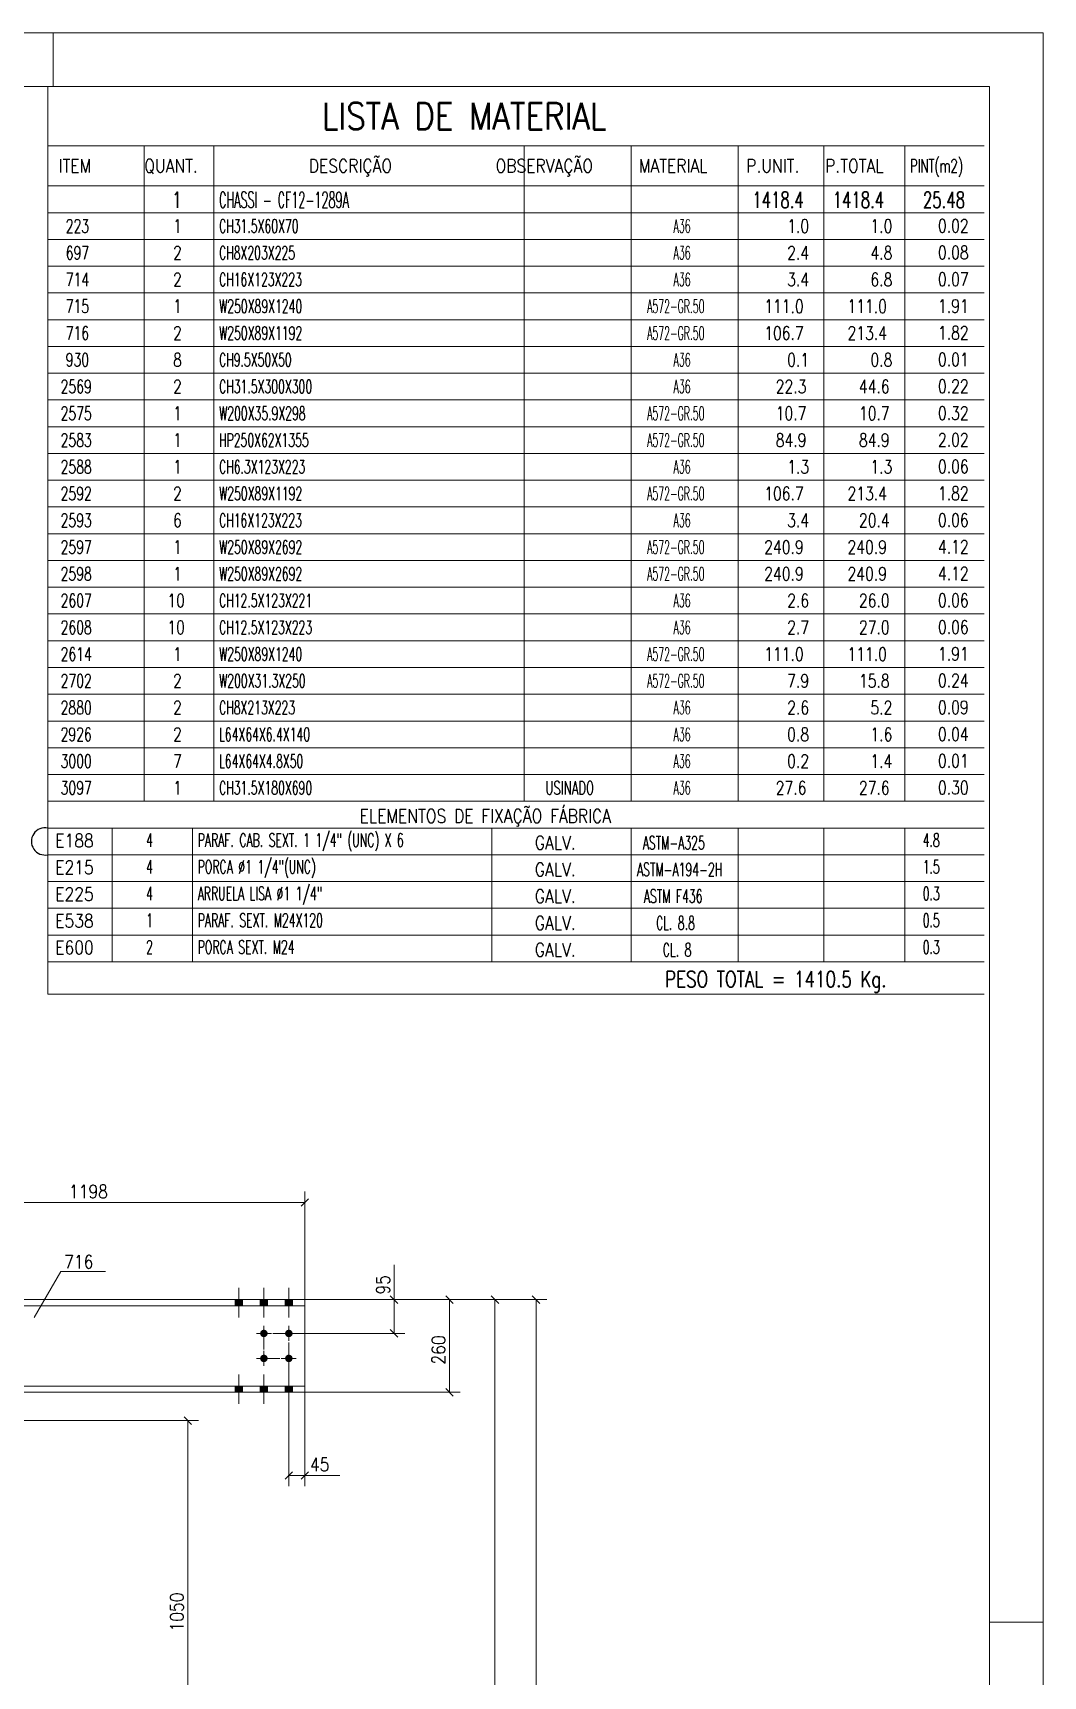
# Model space of a CAD drawing. Header units: millimetres. Extents: x 5 to 846, y 5 to 599.
# Drawn here: x 657.2 to 846, y 291.9 to 599 of the extents above; entities that cross this region are included whole.
import ezdxf

# ---------------------------------------------------------------- set-up
doc = ezdxf.new("R2010")
doc.units = ezdxf.units.MM
for name, pattern in [('XKITLINE00', [0]), ('XKITLINE03', [6, 3, -1, 1, -1]), ('XKITLINE06', [7, 3, -1, 2, -1])]:
    doc.linetypes.add(name, pattern=pattern)
for name, color, linetype, lineweight in [('Cota', 4, 'Continuous', 0), ('Marca da peça', 2, 'Continuous', 0), ('Objeto gráfico', 3, 'Continuous', 0), ('Outro tipo de objeto', 7, 'Continuous', 0), ('Parafuso', 3, 'Continuous', 0), ('Peça', 2, 'Continuous', 0)]:
    doc.layers.add(name, color=color, linetype=linetype, lineweight=lineweight)
doc.styles.add('ROMANS', font='ROMANS__.TTF')
doc.styles.add('SIMPLEX', font='SIMPLEX_.TTF')

msp = doc.modelspace()

# ---------------------------------------------------------------- hatches: boundary and pattern name
at = {"layer": 'Parafuso'}
for points in [[(696.4, 362.27), (696.4, 361.12), (695, 361.12), (695, 362.27)], [(696.4, 362.27), (696.4, 361.12), (695, 361.12), (695, 362.27)], [(701.07, 362.27), (701.07, 361.12), (699.67, 361.12), (699.67, 362.27)], [(701.07, 362.27), (701.07, 361.12), (699.67, 361.12), (699.67, 362.27)], [(705.73, 362.27), (705.73, 361.12), (704.33, 361.12), (704.33, 362.27)], [(705.73, 362.27), (705.73, 361.12), (704.33, 361.12), (704.33, 362.27)], [(700.33, 355.24), (700.3, 355.24), (700.26, 355.25), (700.23, 355.25), (700.2, 355.26), (700.16, 355.27), (700.13, 355.28), (700.1, 355.29), (700.07, 355.31), (700.04, 355.32), (700.01, 355.34), (699.98, 355.36), (699.95, 355.38), (699.92, 355.4), (699.9, 355.42), (699.87, 355.45), (699.85, 355.47), (699.83, 355.5), (699.81, 355.52), (699.79, 355.55), (699.77, 355.58), (699.75, 355.61), (699.73, 355.64), (699.72, 355.67), (699.71, 355.7), (699.7, 355.74), (699.69, 355.77), (699.68, 355.8), (699.68, 355.84), (699.67, 355.87), (699.67, 355.91), (699.67, 355.94), (699.67, 355.97), (699.67, 356.01), (699.68, 356.04), (699.68, 356.08), (699.69, 356.11), (699.7, 356.14), (699.71, 356.18), (699.72, 356.21), (699.73, 356.24), (699.75, 356.27), (699.77, 356.3), (699.79, 356.33), (699.81, 356.36), (699.83, 356.38), (699.85, 356.41), (699.87, 356.44), (699.9, 356.46), (699.92, 356.48), (699.95, 356.5), (699.98, 356.52), (700.01, 356.54), (700.04, 356.56), (700.07, 356.57), (700.1, 356.59), (700.13, 356.6), (700.16, 356.61), (700.2, 356.62), (700.23, 356.63), (700.26, 356.63), (700.3, 356.64), (700.33, 356.64), (700.37, 356.64), (700.4, 356.64), (700.44, 356.64), (700.47, 356.63), (700.5, 356.63), (700.54, 356.62), (700.57, 356.61), (700.6, 356.6), (700.64, 356.59), (700.67, 356.57), (700.7, 356.56), (700.73, 356.54), (700.76, 356.52), (700.78, 356.5), (700.81, 356.48), (700.84, 356.46), (700.86, 356.44), (700.89, 356.41), (700.91, 356.38), (700.93, 356.36), (700.95, 356.33), (700.97, 356.3), (700.98, 356.27), (701, 356.24), (701.01, 356.21), (701.03, 356.18), (701.04, 356.14), (701.05, 356.11), (701.05, 356.08), (701.06, 356.04), (701.06, 356.01), (701.07, 355.97), (701.07, 355.94), (701.07, 355.91), (701.06, 355.87), (701.06, 355.84), (701.05, 355.8), (701.05, 355.77), (701.04, 355.74), (701.03, 355.7), (701.01, 355.67), (701, 355.64), (700.98, 355.61), (700.97, 355.58), (700.95, 355.55), (700.93, 355.52), (700.91, 355.5), (700.89, 355.47), (700.86, 355.45), (700.84, 355.42), (700.81, 355.4), (700.78, 355.38), (700.76, 355.36), (700.73, 355.34), (700.7, 355.32), (700.67, 355.31), (700.64, 355.29), (700.6, 355.28), (700.57, 355.27), (700.54, 355.26), (700.5, 355.25), (700.47, 355.25), (700.44, 355.24), (700.4, 355.24), (700.37, 355.24)], [(705, 355.24), (704.97, 355.24), (704.93, 355.25), (704.9, 355.25), (704.86, 355.26), (704.83, 355.27), (704.8, 355.28), (704.77, 355.29), (704.74, 355.31), (704.7, 355.32), (704.67, 355.34), (704.65, 355.36), (704.62, 355.38), (704.59, 355.4), (704.56, 355.42), (704.54, 355.45), (704.52, 355.47), (704.49, 355.5), (704.47, 355.52), (704.45, 355.55), (704.43, 355.58), (704.42, 355.61), (704.4, 355.64), (704.39, 355.67), (704.38, 355.7), (704.36, 355.74), (704.36, 355.77), (704.35, 355.8), (704.34, 355.84), (704.34, 355.87), (704.34, 355.91), (704.33, 355.94), (704.34, 355.97), (704.34, 356.01), (704.34, 356.04), (704.35, 356.08), (704.36, 356.11), (704.36, 356.14), (704.38, 356.18), (704.39, 356.21), (704.4, 356.24), (704.42, 356.27), (704.43, 356.3), (704.45, 356.33), (704.47, 356.36), (704.49, 356.38), (704.52, 356.41), (704.54, 356.44), (704.56, 356.46), (704.59, 356.48), (704.62, 356.5), (704.65, 356.52), (704.67, 356.54), (704.7, 356.56), (704.74, 356.57), (704.77, 356.59), (704.8, 356.6), (704.83, 356.61), (704.86, 356.62), (704.9, 356.63), (704.93, 356.63), (704.97, 356.64), (705, 356.64), (705.03, 356.64), (705.07, 356.64), (705.1, 356.64), (705.14, 356.63), (705.17, 356.63), (705.2, 356.62), (705.24, 356.61), (705.27, 356.6), (705.3, 356.59), (705.33, 356.57), (705.36, 356.56), (705.39, 356.54), (705.42, 356.52), (705.45, 356.5), (705.48, 356.48), (705.5, 356.46), (705.53, 356.44), (705.55, 356.41), (705.58, 356.38), (705.6, 356.36), (705.62, 356.33), (705.63, 356.3), (705.65, 356.27), (705.67, 356.24), (705.68, 356.21), (705.69, 356.18), (705.7, 356.14), (705.71, 356.11), (705.72, 356.08), (705.73, 356.04), (705.73, 356.01), (705.73, 355.97), (705.73, 355.94), (705.73, 355.91), (705.73, 355.87), (705.73, 355.84), (705.72, 355.8), (705.71, 355.77), (705.7, 355.74), (705.69, 355.7), (705.68, 355.67), (705.67, 355.64), (705.65, 355.61), (705.63, 355.58), (705.62, 355.55), (705.6, 355.52), (705.58, 355.5), (705.55, 355.47), (705.53, 355.45), (705.5, 355.42), (705.48, 355.4), (705.45, 355.38), (705.42, 355.36), (705.39, 355.34), (705.36, 355.32), (705.33, 355.31), (705.3, 355.29), (705.27, 355.28), (705.24, 355.27), (705.2, 355.26), (705.17, 355.25), (705.14, 355.25), (705.1, 355.24), (705.07, 355.24), (705.03, 355.24)], [(700.33, 350.57), (700.3, 350.58), (700.26, 350.58), (700.23, 350.59), (700.2, 350.59), (700.16, 350.6), (700.13, 350.61), (700.1, 350.63), (700.07, 350.64), (700.04, 350.66), (700.01, 350.67), (699.98, 350.69), (699.95, 350.71), (699.92, 350.73), (699.9, 350.76), (699.87, 350.78), (699.85, 350.8), (699.83, 350.83), (699.81, 350.86), (699.79, 350.88), (699.77, 350.91), (699.75, 350.94), (699.73, 350.97), (699.72, 351.01), (699.71, 351.04), (699.7, 351.07), (699.69, 351.1), (699.68, 351.14), (699.68, 351.17), (699.67, 351.21), (699.67, 351.24), (699.67, 351.27), (699.67, 351.31), (699.67, 351.34), (699.68, 351.38), (699.68, 351.41), (699.69, 351.44), (699.7, 351.48), (699.71, 351.51), (699.72, 351.54), (699.73, 351.57), (699.75, 351.6), (699.77, 351.63), (699.79, 351.66), (699.81, 351.69), (699.83, 351.72), (699.85, 351.74), (699.87, 351.77), (699.9, 351.79), (699.92, 351.81), (699.95, 351.84), (699.98, 351.86), (700.01, 351.87), (700.04, 351.89), (700.07, 351.91), (700.1, 351.92), (700.13, 351.93), (700.16, 351.94), (700.2, 351.95), (700.23, 351.96), (700.26, 351.97), (700.3, 351.97), (700.33, 351.97), (700.37, 351.97), (700.4, 351.97), (700.44, 351.97), (700.47, 351.97), (700.5, 351.96), (700.54, 351.95), (700.57, 351.94), (700.6, 351.93), (700.64, 351.92), (700.67, 351.91), (700.7, 351.89), (700.73, 351.87), (700.76, 351.86), (700.78, 351.84), (700.81, 351.81), (700.84, 351.79), (700.86, 351.77), (700.89, 351.74), (700.91, 351.72), (700.93, 351.69), (700.95, 351.66), (700.97, 351.63), (700.98, 351.6), (701, 351.57), (701.01, 351.54), (701.03, 351.51), (701.04, 351.48), (701.05, 351.44), (701.05, 351.41), (701.06, 351.38), (701.06, 351.34), (701.07, 351.31), (701.07, 351.27), (701.07, 351.24), (701.06, 351.21), (701.06, 351.17), (701.05, 351.14), (701.05, 351.1), (701.04, 351.07), (701.03, 351.04), (701.01, 351.01), (701, 350.97), (700.98, 350.94), (700.97, 350.91), (700.95, 350.88), (700.93, 350.86), (700.91, 350.83), (700.89, 350.8), (700.86, 350.78), (700.84, 350.76), (700.81, 350.73), (700.78, 350.71), (700.76, 350.69), (700.73, 350.67), (700.7, 350.66), (700.67, 350.64), (700.64, 350.63), (700.6, 350.61), (700.57, 350.6), (700.54, 350.59), (700.5, 350.59), (700.47, 350.58), (700.44, 350.58), (700.4, 350.57), (700.37, 350.57)], [(705, 350.57), (704.97, 350.58), (704.93, 350.58), (704.9, 350.59), (704.86, 350.59), (704.83, 350.6), (704.8, 350.61), (704.77, 350.63), (704.74, 350.64), (704.7, 350.66), (704.67, 350.67), (704.65, 350.69), (704.62, 350.71), (704.59, 350.73), (704.56, 350.76), (704.54, 350.78), (704.52, 350.8), (704.49, 350.83), (704.47, 350.86), (704.45, 350.88), (704.43, 350.91), (704.42, 350.94), (704.4, 350.97), (704.39, 351.01), (704.38, 351.04), (704.36, 351.07), (704.36, 351.1), (704.35, 351.14), (704.34, 351.17), (704.34, 351.21), (704.34, 351.24), (704.33, 351.27), (704.34, 351.31), (704.34, 351.34), (704.34, 351.38), (704.35, 351.41), (704.36, 351.44), (704.36, 351.48), (704.38, 351.51), (704.39, 351.54), (704.4, 351.57), (704.42, 351.6), (704.43, 351.63), (704.45, 351.66), (704.47, 351.69), (704.49, 351.72), (704.52, 351.74), (704.54, 351.77), (704.56, 351.79), (704.59, 351.81), (704.62, 351.84), (704.65, 351.86), (704.67, 351.87), (704.7, 351.89), (704.74, 351.91), (704.77, 351.92), (704.8, 351.93), (704.83, 351.94), (704.86, 351.95), (704.9, 351.96), (704.93, 351.97), (704.97, 351.97), (705, 351.97), (705.03, 351.97), (705.07, 351.97), (705.1, 351.97), (705.14, 351.97), (705.17, 351.96), (705.2, 351.95), (705.24, 351.94), (705.27, 351.93), (705.3, 351.92), (705.33, 351.91), (705.36, 351.89), (705.39, 351.87), (705.42, 351.86), (705.45, 351.84), (705.48, 351.81), (705.5, 351.79), (705.53, 351.77), (705.55, 351.74), (705.58, 351.72), (705.6, 351.69), (705.62, 351.66), (705.63, 351.63), (705.65, 351.6), (705.67, 351.57), (705.68, 351.54), (705.69, 351.51), (705.7, 351.48), (705.71, 351.44), (705.72, 351.41), (705.73, 351.38), (705.73, 351.34), (705.73, 351.31), (705.73, 351.27), (705.73, 351.24), (705.73, 351.21), (705.73, 351.17), (705.72, 351.14), (705.71, 351.1), (705.7, 351.07), (705.69, 351.04), (705.68, 351.01), (705.67, 350.97), (705.65, 350.94), (705.63, 350.91), (705.62, 350.88), (705.6, 350.86), (705.58, 350.83), (705.55, 350.8), (705.53, 350.78), (705.5, 350.76), (705.48, 350.73), (705.45, 350.71), (705.42, 350.69), (705.39, 350.67), (705.36, 350.66), (705.33, 350.64), (705.3, 350.63), (705.27, 350.61), (705.24, 350.6), (705.2, 350.59), (705.17, 350.59), (705.14, 350.58), (705.1, 350.58), (705.07, 350.57), (705.03, 350.57)], [(696.4, 346.09), (696.4, 344.94), (695, 344.94), (695, 346.09)], [(696.4, 346.09), (696.4, 344.94), (695, 344.94), (695, 346.09)], [(701.07, 346.09), (701.07, 344.94), (699.67, 344.94), (699.67, 346.09)], [(701.07, 346.09), (701.07, 344.94), (699.67, 344.94), (699.67, 346.09)], [(705.73, 346.09), (705.73, 344.94), (704.33, 344.94), (704.33, 346.09)], [(705.73, 346.09), (705.73, 344.94), (704.33, 344.94), (704.33, 346.09)]]:
    msp.add_hatch(color=7, dxfattribs=at).paths.add_polyline_path(points, flags=17)

# ---------------------------------------------------------------- linework, layer by layer
at = {"color": 1}
msp.add_arc((659.47, 447.9), 2.55, 78.1395, 281.8605, dxfattribs=at)
at = {"layer": 'Cota', "color": 7, "linetype": 'XKITLINE00', "lineweight": 0}
for p, q in [((708.74, 381.13), (707.33, 379.71)), ((708.03, 362.27), (708.03, 382.47)), ((628.2, 380.42), (708.03, 380.42)), ((724.69, 362.27), (724.69, 368.79)), ((724.69, 362.27), (724.69, 368.79)), ((723.98, 362.98), (725.39, 361.57)), ((734.35, 362.98), (735.76, 361.57)), ((742.84, 362.98), (744.25, 361.57)), ((750.54, 362.98), (751.95, 361.57)), ((708.03, 362.27), (737.06, 362.27)), ((708.03, 362.27), (726.69, 362.27)), ((708.03, 362.27), (753.24, 362.27)), ((708.03, 362.27), (745.55, 362.27)), ((724.69, 355.94), (724.69, 362.27)), ((735.06, 344.94), (735.06, 362.27)), ((743.55, 210.74), (743.55, 362.27)), ((751.24, 182.84), (751.24, 362.27)), ((723.98, 356.65), (725.39, 355.23)), ((705.03, 355.94), (726.69, 355.94)), ((705.03, 351.27), (705.03, 327.4)), ((708.03, 344.94), (708.03, 327.4)), ((708.03, 344.94), (737.06, 344.94)), ((734.35, 345.65), (735.76, 344.23)), ((637.67, 339.65), (688.16, 339.65)), ((685.46, 340.36), (686.87, 338.94)), ((686.16, 269.65), (686.16, 339.65)), ((705.74, 330.1), (704.33, 328.69)), ((705.03, 329.4), (708.03, 329.4)), ((708.74, 330.1), (707.33, 328.69)), ((708.03, 329.4), (714.55, 329.4)), ((708.03, 329.4), (714.55, 329.4))]:
    msp.add_line(p, q, dxfattribs=at)
at = {"layer": 'Cota', "color": 3}
for p in [(708.03, 380.42), (724.69, 362.27), (735.06, 362.27), (743.55, 362.27), (751.24, 362.27), (724.69, 355.94), (735.06, 344.94), (686.16, 339.65), (705.03, 329.4), (708.03, 329.4)]:
    msp.add_point(p, dxfattribs=at)
at = {"layer": 'Marca da peça', "color": 7, "linetype": 'XKITLINE00', "lineweight": 0}
for p, q in [((657.46, 358.9), (662.44, 367.49)), ((662.44, 367.49), (670.79, 367.49))]:
    msp.add_line(p, q, dxfattribs=at)
at = {"layer": 'Objeto gráfico', "color": 7, "linetype": 'XKITLINE06', "lineweight": 0}
for p, q in [((700.37, 355.94), (700.37, 351.27)), ((705.03, 355.94), (700.37, 355.94)), ((705.03, 351.27), (705.03, 355.94)), ((700.37, 351.27), (705.03, 351.27))]:
    msp.add_line(p, q, dxfattribs=at)
at = {"layer": 'Outro tipo de objeto', "color": 7, "linetype": 'XKITLINE00', "lineweight": 0}
for p, q in [((5, 599), (846, 599)), ((846, 599), (846, 5)), ((835, 565.4), (660, 565.4)), ((835, 560.4), (660, 560.4)), ((835, 555.4), (660, 555.4)), ((835, 550.4), (660, 550.4)), ((835, 545.4), (660, 545.4)), ((835, 540.4), (660, 540.4)), ((835, 535.4), (660, 535.4)), ((835, 530.4), (660, 530.4)), ((835, 525.4), (660, 525.4)), ((835, 520.4), (660, 520.4)), ((835, 515.4), (660, 515.4)), ((835, 510.4), (660, 510.4)), ((835, 505.4), (660, 505.4)), ((835, 500.4), (660, 500.4)), ((835, 495.4), (660, 495.4)), ((835, 490.4), (660, 490.4)), ((835, 485.4), (660, 485.4)), ((835, 480.4), (660, 480.4)), ((835, 475.4), (660, 475.4)), ((835, 470.4), (660, 470.4)), ((835, 465.4), (660, 465.4)), ((835, 460.4), (660, 460.4)), ((835, 455.4), (660, 455.4)), ((835, 445.4), (660, 445.4)), ((835, 440.4), (660, 440.4)), ((835, 435.4), (660, 435.4)), ((835, 430.4), (660, 430.4)), ((835, 425.4), (660, 425.4))]:
    msp.add_line(p, q, dxfattribs=at)
at = {"layer": 'Outro tipo de objeto', "color": 2, "linetype": 'XKITLINE00', "lineweight": 0}
for p, q in [((661, 599), (661, 589)), ((836, 302), (846, 302))]:
    msp.add_line(p, q, dxfattribs=at)
at = {"layer": 'Outro tipo de objeto', "color": 6, "linetype": 'XKITLINE00', "lineweight": 0}
for p, q in [((30, 589), (836, 589)), ((836, 589), (836, 15))]:
    msp.add_line(p, q, dxfattribs=at)
at = {"layer": 'Outro tipo de objeto', "color": 5, "linetype": 'XKITLINE00', "lineweight": 0}
for p, q in [((660, 589), (660, 570.4)), ((835, 577.9), (660, 577.9)), ((678, 577.9), (678, 570.4)), ((691, 577.9), (691, 570.4)), ((749, 577.9), (749, 570.4)), ((769, 577.9), (769, 570.4)), ((789, 577.9), (789, 570.4)), ((805, 577.9), (805, 570.4)), ((820.17, 577.89), (820.17, 570.4)), ((835, 570.4), (660, 570.4)), ((660, 570.4), (660, 565.4)), ((678, 570.4), (678, 565.4)), ((691, 570.4), (691, 565.4)), ((749, 570.4), (749, 565.4)), ((769, 570.4), (769, 565.4)), ((789, 570.4), (789, 565.4)), ((805, 570.4), (805, 565.4)), ((820.17, 570.4), (820.17, 565.4)), ((660, 565.4), (660, 560.4)), ((678, 565.4), (678, 560.4)), ((691, 565.4), (691, 560.4)), ((749, 565.4), (749, 560.4)), ((769, 565.4), (769, 560.4)), ((789, 565.4), (789, 560.4)), ((805, 565.4), (805, 560.4)), ((820.17, 565.4), (820.17, 560.4)), ((660, 560.4), (660, 555.4)), ((678, 560.4), (678, 555.4)), ((691, 560.4), (691, 555.4)), ((749, 560.4), (749, 555.4)), ((769, 560.4), (769, 555.4)), ((789, 560.4), (789, 555.4)), ((805, 560.4), (805, 555.4)), ((820.17, 560.4), (820.17, 555.4)), ((660, 555.4), (660, 550.4)), ((678, 555.4), (678, 550.4)), ((691, 555.4), (691, 550.4)), ((749, 555.4), (749, 550.4)), ((769, 555.4), (769, 550.4)), ((789, 555.4), (789, 550.4)), ((805, 555.4), (805, 550.4)), ((820.17, 555.4), (820.17, 550.4)), ((660, 550.4), (660, 545.4)), ((678, 550.4), (678, 545.4)), ((691, 550.4), (691, 545.4)), ((749, 550.4), (749, 545.4)), ((769, 550.4), (769, 545.4)), ((789, 550.4), (789, 545.4)), ((805, 550.4), (805, 545.4)), ((820.17, 550.4), (820.17, 545.4)), ((660, 545.4), (660, 540.4)), ((678, 545.4), (678, 540.4)), ((691, 545.4), (691, 540.4)), ((749, 545.4), (749, 540.4)), ((769, 545.4), (769, 540.4)), ((789, 545.4), (789, 540.4)), ((805, 545.4), (805, 540.4)), ((820.17, 545.4), (820.17, 540.4)), ((660, 540.4), (660, 535.4)), ((678, 540.4), (678, 535.4)), ((691, 540.4), (691, 535.4)), ((749, 540.4), (749, 535.4)), ((769, 540.4), (769, 535.4)), ((789, 540.4), (789, 535.4)), ((805, 540.4), (805, 535.4)), ((820.17, 540.4), (820.17, 535.4)), ((660, 535.4), (660, 530.4)), ((678, 535.4), (678, 530.4)), ((691, 535.4), (691, 530.4)), ((749, 535.4), (749, 530.4)), ((769, 535.4), (769, 530.4)), ((789, 535.4), (789, 530.4)), ((805, 535.4), (805, 530.4)), ((820.17, 535.4), (820.17, 530.4)), ((660, 530.4), (660, 525.4)), ((678, 530.4), (678, 525.4)), ((691, 530.4), (691, 525.4)), ((749, 530.4), (749, 525.4)), ((769, 530.4), (769, 525.4)), ((789, 530.4), (789, 525.4)), ((805, 530.4), (805, 525.4)), ((820.17, 530.4), (820.17, 525.4)), ((660, 525.4), (660, 520.4)), ((678, 525.4), (678, 520.4)), ((691, 525.4), (691, 520.4)), ((749, 525.4), (749, 520.4)), ((769, 525.4), (769, 520.4)), ((789, 525.4), (789, 520.4)), ((805, 525.4), (805, 520.4)), ((820.17, 525.4), (820.17, 520.4)), ((660, 520.4), (660, 515.4)), ((678, 520.4), (678, 515.4)), ((691, 520.4), (691, 515.4)), ((749, 520.4), (749, 515.4)), ((769, 520.4), (769, 515.4)), ((789, 520.4), (789, 515.4)), ((805, 520.4), (805, 515.4)), ((820.17, 520.4), (820.17, 515.4)), ((660, 515.4), (660, 510.4)), ((678, 515.4), (678, 510.4)), ((691, 515.4), (691, 510.4)), ((749, 515.4), (749, 510.4)), ((769, 515.4), (769, 510.4)), ((789, 515.4), (789, 510.4)), ((805, 515.4), (805, 510.4)), ((820.17, 515.4), (820.17, 510.4)), ((660, 510.4), (660, 505.4)), ((678, 510.4), (678, 505.4)), ((691, 510.4), (691, 505.4)), ((749, 510.4), (749, 505.4)), ((769, 510.4), (769, 505.4)), ((789, 510.4), (789, 505.4)), ((805, 510.4), (805, 505.4)), ((820.17, 510.4), (820.17, 505.4)), ((660, 505.4), (660, 500.4)), ((678, 505.4), (678, 500.4)), ((691, 505.4), (691, 500.4)), ((749, 505.4), (749, 500.4)), ((769, 505.4), (769, 500.4)), ((789, 505.4), (789, 500.4)), ((805, 505.4), (805, 500.4)), ((820.17, 505.4), (820.17, 500.4)), ((660, 500.4), (660, 495.4)), ((678, 500.4), (678, 495.4)), ((691, 500.4), (691, 495.4)), ((749, 500.4), (749, 495.4)), ((769, 500.4), (769, 495.4)), ((789, 500.4), (789, 495.4)), ((805, 500.4), (805, 495.4)), ((820.17, 500.4), (820.17, 495.4)), ((660, 495.4), (660, 490.4)), ((678, 495.4), (678, 490.4)), ((691, 495.4), (691, 490.4)), ((749, 495.4), (749, 490.4)), ((769, 495.4), (769, 490.4)), ((789, 495.4), (789, 490.4)), ((805, 495.4), (805, 490.4)), ((820.17, 495.4), (820.17, 490.4)), ((660, 490.4), (660, 485.4)), ((678, 490.4), (678, 485.4)), ((691, 490.4), (691, 485.4)), ((749, 490.4), (749, 485.4)), ((769, 490.4), (769, 485.4)), ((789, 490.4), (789, 485.4)), ((805, 490.4), (805, 485.4)), ((820.17, 490.4), (820.17, 485.4)), ((660, 485.4), (660, 480.4)), ((678, 485.4), (678, 480.4)), ((691, 485.4), (691, 480.4)), ((749, 485.4), (749, 480.4)), ((769, 485.4), (769, 480.4)), ((789, 485.4), (789, 480.4)), ((805, 485.4), (805, 480.4)), ((820.17, 485.4), (820.17, 480.4)), ((660, 480.4), (660, 475.4)), ((678, 480.4), (678, 475.4)), ((691, 480.4), (691, 475.4)), ((749, 480.4), (749, 475.4)), ((769, 480.4), (769, 475.4)), ((789, 480.4), (789, 475.4)), ((805, 480.4), (805, 475.4)), ((820.17, 480.4), (820.17, 475.4)), ((660, 475.4), (660, 470.4)), ((678, 475.4), (678, 470.4)), ((691, 475.4), (691, 470.4)), ((749, 475.4), (749, 470.4)), ((769, 475.4), (769, 470.4)), ((789, 475.4), (789, 470.4)), ((805, 475.4), (805, 470.4)), ((820.17, 475.4), (820.17, 470.4)), ((660, 470.4), (660, 465.4)), ((678, 470.4), (678, 465.4)), ((691, 470.4), (691, 465.4)), ((749, 470.4), (749, 465.4)), ((769, 470.4), (769, 465.4)), ((789, 470.4), (789, 465.4)), ((805, 470.4), (805, 465.4)), ((820.17, 470.4), (820.17, 465.4)), ((660, 465.4), (660, 460.4)), ((678, 465.4), (678, 460.4)), ((691, 465.4), (691, 460.4)), ((749, 465.4), (749, 460.4)), ((769, 465.4), (769, 460.4)), ((789, 465.4), (789, 460.4)), ((805, 465.4), (805, 460.4)), ((820.17, 465.4), (820.17, 460.4)), ((660, 460.4), (660, 455.4)), ((678, 460.4), (678, 455.4)), ((691, 460.4), (691, 455.4)), ((749, 460.4), (749, 455.4)), ((769, 460.4), (769, 455.4)), ((789, 460.4), (789, 455.4)), ((805, 460.4), (805, 455.4)), ((820.17, 460.4), (820.17, 455.4)), ((660, 450.4), (660, 455.4)), ((835, 450.4), (660, 450.4)), ((660, 450.4), (660, 445.4)), ((672, 450.4), (672, 445.4)), ((687, 450.4), (687, 445.4)), ((743, 450.4), (743, 445.4)), ((769, 450.4), (769, 445.4)), ((789, 450.4), (789, 445.4)), ((805, 450.4), (805, 445.4)), ((820.17, 450.4), (820.17, 445.4)), ((660, 445.4), (660, 440.4)), ((672, 445.4), (672, 440.4)), ((687, 445.4), (687, 440.4)), ((743, 445.4), (743, 440.4)), ((769, 445.4), (769, 440.4)), ((789, 445.4), (789, 440.4)), ((805, 445.4), (805, 440.4)), ((820.17, 445.4), (820.17, 440.4)), ((660, 440.4), (660, 435.4)), ((672, 440.4), (672, 435.4)), ((687, 440.4), (687, 435.4)), ((743, 440.4), (743, 435.4)), ((769, 440.4), (769, 435.4)), ((789, 440.4), (789, 435.4)), ((805, 440.4), (805, 435.4)), ((820.17, 440.4), (820.17, 435.4)), ((660, 435.4), (660, 430.4)), ((672, 435.4), (672, 430.4)), ((687, 435.4), (687, 430.4)), ((743, 435.4), (743, 430.4)), ((769, 435.4), (769, 430.4)), ((789, 435.4), (789, 430.4)), ((805, 435.4), (805, 430.4)), ((820.17, 435.4), (820.17, 430.4)), ((660, 430.4), (660, 425.4)), ((672, 430.4), (672, 425.4)), ((687, 430.4), (687, 425.4)), ((743, 430.4), (743, 425.4)), ((769, 430.4), (769, 425.4)), ((789, 430.4), (789, 425.4)), ((805, 430.4), (805, 425.4)), ((820.17, 430.4), (820.17, 425.4)), ((660, 425.4), (660, 419.33)), ((835, 419.33), (660, 419.33))]:
    msp.add_line(p, q, dxfattribs=at)
at = {"layer": 'Outro tipo de objeto', "color": 7, "linetype": 'XKITLINE03', "lineweight": 0}
for p, q in [((835, 565.4), (660, 565.4)), ((835, 560.4), (660, 560.4)), ((835, 555.4), (660, 555.4)), ((835, 550.4), (660, 550.4)), ((835, 545.4), (660, 545.4)), ((835, 540.4), (660, 540.4)), ((835, 535.4), (660, 535.4)), ((835, 530.4), (660, 530.4)), ((835, 525.4), (660, 525.4)), ((835, 520.4), (660, 520.4)), ((835, 515.4), (660, 515.4)), ((835, 510.4), (660, 510.4)), ((835, 505.4), (660, 505.4)), ((835, 500.4), (660, 500.4)), ((835, 495.4), (660, 495.4)), ((835, 490.4), (660, 490.4)), ((835, 485.4), (660, 485.4)), ((835, 480.4), (660, 480.4)), ((835, 475.4), (660, 475.4)), ((835, 470.4), (660, 470.4)), ((835, 465.4), (660, 465.4)), ((835, 460.4), (660, 460.4)), ((835, 455.4), (660, 455.4))]:
    msp.add_line(p, q, dxfattribs=at)
at = {"layer": 'Parafuso', "color": 7, "linetype": 'XKITLINE00', "lineweight": 0}
for p, q in [((695.7, 358.95), (695.7, 364.45)), ((695.7, 358.95), (695.7, 364.45)), ((700.37, 358.95), (700.37, 364.45)), ((700.37, 358.95), (700.37, 364.45)), ((705.03, 358.95), (705.03, 364.45)), ((705.03, 358.95), (705.03, 364.45)), ((695, 361.12), (695, 362.27)), ((695, 361.12), (695, 362.27)), ((696.4, 361.12), (696.4, 362.27)), ((696.4, 361.12), (696.4, 362.27)), ((699.67, 361.12), (699.67, 362.27)), ((699.67, 361.12), (699.67, 362.27)), ((701.07, 361.12), (701.07, 362.27)), ((701.07, 361.12), (701.07, 362.27)), ((704.33, 361.12), (704.33, 362.27)), ((704.33, 361.12), (704.33, 362.27)), ((705.73, 361.12), (705.73, 362.27)), ((705.73, 361.12), (705.73, 362.27)), ((700.37, 354.54), (700.37, 357.34)), ((705.03, 354.54), (705.03, 357.34)), ((701.77, 355.94), (698.97, 355.94)), ((706.43, 355.94), (703.63, 355.94)), ((701.77, 351.27), (698.97, 351.27)), ((700.37, 349.87), (700.37, 352.67)), ((706.43, 351.27), (703.63, 351.27)), ((705.03, 349.87), (705.03, 352.67)), ((695.7, 348.27), (695.7, 342.77)), ((695.7, 348.27), (695.7, 342.77)), ((700.37, 348.27), (700.37, 342.77)), ((700.37, 348.27), (700.37, 342.77)), ((705.03, 348.27), (705.03, 342.77)), ((705.03, 348.27), (705.03, 342.77)), ((695, 346.09), (695, 344.94)), ((695, 346.09), (695, 344.94)), ((696.4, 346.09), (696.4, 344.94)), ((696.4, 346.09), (696.4, 344.94)), ((699.67, 346.09), (699.67, 344.94)), ((699.67, 346.09), (699.67, 344.94)), ((701.07, 346.09), (701.07, 344.94)), ((701.07, 346.09), (701.07, 344.94)), ((704.33, 346.09), (704.33, 344.94)), ((704.33, 346.09), (704.33, 344.94)), ((705.73, 346.09), (705.73, 344.94)), ((705.73, 346.09), (705.73, 344.94))]:
    msp.add_line(p, q, dxfattribs=at)
at = {"layer": 'Peça', "color": 4, "linetype": 'XKITLINE00', "lineweight": 0}
for p, q in [((708.03, 362.27), (636.73, 362.27)), ((708.03, 361.12), (636.73, 361.12)), ((708.03, 362.27), (708.03, 344.94)), ((708.03, 346.09), (636.73, 346.09)), ((636.73, 344.94), (708.03, 344.94))]:
    msp.add_line(p, q, dxfattribs=at)

# ---------------------------------------------------------------- texts
at = {"layer": 'Cota', "color": 3, "style": 'SIMPLEX', "width": 0.85}
for s, p in [('1198', (663.94, 381.22)), ('45', (708.97, 330.2))]:
    msp.add_text(s, height=2.5, dxfattribs=at).set_placement(p)
for s, p in [('95', (723.89, 363.21)), ('260', (734.26, 350.13)), ('1050', (685.36, 300.24))]:
    msp.add_text(s, height=2.5, rotation=90.0002, dxfattribs=at).set_placement(p)
at = {"layer": 'Marca da peça', "color": 4, "style": 'ROMANS', "width": 0.85}
msp.add_text('716', height=2.5, dxfattribs=at).set_placement((663.04, 368.09))
at = {"layer": 'Outro tipo de objeto', "color": 4, "style": 'ROMANS'}
for s, height, width, p in [('LISTA DE MATERIAL', 5, 0.85, (711.19, 580.95)), ('ITEM', 2.5, 0.85, (662.01, 572.9)), ('QUANT.', 2.5, 0.85, (678.01, 572.9)), ('DESCRIÇÃO', 2.5, 0.85, (708.76, 572.9)), ('OBSERVAÇÃO', 2.5, 0.85, (743.67, 572.9)), ('MATERIAL', 2.5, 0.85, (770.43, 572.9)), ('P.UNIT.', 2.5, 0.85, (790.51, 572.9)), ('P.TOTAL', 2.5, 0.85, (805.26, 572.9)), ('PINT(m2)', 2.5, 0.6375, (821.11, 572.9)), ('1', 3, 0.7225, (683.2, 566.29)), ('CHASSI - CF12-1289A', 3, 0.51, (691.99, 566.29)), ('1418.4', 3, 0.68, (791.65, 566.29)), ('1418.4', 3, 0.68, (806.67, 566.29)), ('25.48', 3, 0.68, (823.54, 566.29)), ('ELEMENTOS DE FIXAÇÃO FÁBRICA', 2.5, 0.85, (718.25, 451.4))]:
    msp.add_text(s, height=height, dxfattribs=dict(at, width=width)).set_placement(p)
at = {"layer": 'Outro tipo de objeto', "color": 3, "style": 'ROMANS'}
for s, width, p in [('223', 0.68, (663.34, 561.65)), ('1', 0.765, (683.4, 561.65)), ('CH31.5X60X70', 0.595, (691.99, 561.65)), ('A36', 0.51, (776.95, 561.65)), ('1.0', 0.765, (798.17, 561.65)), ('1.0', 0.765, (813.73, 561.65)), ('0.02', 0.765, (826.35, 561.7)), ('697', 0.68, (663.34, 556.65)), ('2', 0.765, (683.4, 556.65)), ('CH8X203X225', 0.595, (691.99, 556.65)), ('A36', 0.51, (776.95, 556.65)), ('2.4', 0.765, (798.17, 556.65)), ('4.8', 0.765, (813.73, 556.65)), ('0.08', 0.765, (826.35, 556.7)), ('714', 0.68, (663.34, 551.65)), ('2', 0.765, (683.4, 551.65)), ('CH16X123X223', 0.595, (691.99, 551.65)), ('A36', 0.51, (776.95, 551.65)), ('3.4', 0.765, (798.17, 551.65)), ('6.8', 0.765, (813.73, 551.65)), ('0.07', 0.765, (826.35, 551.7)), ('715', 0.68, (663.34, 546.65)), ('1', 0.765, (683.4, 546.65)), ('W250X89X1240', 0.595, (691.99, 546.65)), ('A572-GR.50', 0.51, (772.01, 546.65)), ('111.0', 0.765, (793.88, 546.65)), ('111.0', 0.765, (809.44, 546.65)), ('1.91', 0.765, (826.35, 546.7)), ('716', 0.68, (663.34, 541.65)), ('2', 0.765, (683.4, 541.65)), ('W250X89X1192', 0.595, (691.99, 541.65)), ('A572-GR.50', 0.51, (772.01, 541.65)), ('106.7', 0.765, (793.88, 541.65)), ('213.4', 0.765, (809.44, 541.65)), ('1.82', 0.765, (826.35, 541.7)), ('930', 0.68, (663.34, 536.65)), ('8', 0.765, (683.4, 536.65)), ('CH9.5X50X50', 0.595, (691.99, 536.65)), ('A36', 0.51, (776.95, 536.65)), ('0.1', 0.765, (798.17, 536.65)), ('0.8', 0.765, (813.73, 536.65)), ('0.01', 0.765, (826.35, 536.7)), ('2569', 0.68, (662.38, 531.65)), ('2', 0.765, (683.4, 531.65)), ('CH31.5X300X300', 0.595, (691.99, 531.65)), ('A36', 0.51, (776.95, 531.65)), ('22.3', 0.765, (796.03, 531.65)), ('44.6', 0.765, (811.58, 531.65)), ('0.22', 0.765, (826.35, 531.7)), ('2575', 0.68, (662.38, 526.65)), ('1', 0.765, (683.4, 526.65)), ('W200X35.9X298', 0.595, (691.99, 526.65)), ('A572-GR.50', 0.51, (772.01, 526.65)), ('10.7', 0.765, (796.03, 526.65)), ('10.7', 0.765, (811.58, 526.65)), ('0.32', 0.765, (826.35, 526.7)), ('2583', 0.68, (662.38, 521.65)), ('1', 0.765, (683.4, 521.65)), ('HP250X62X1355', 0.595, (691.99, 521.65)), ('A572-GR.50', 0.51, (772.01, 521.65)), ('84.9', 0.765, (796.03, 521.65)), ('84.9', 0.765, (811.58, 521.65)), ('2.02', 0.765, (826.35, 521.7)), ('2588', 0.68, (662.38, 516.65)), ('1', 0.765, (683.4, 516.65)), ('CH6.3X123X223', 0.595, (691.99, 516.65)), ('A36', 0.51, (776.95, 516.65)), ('1.3', 0.765, (798.17, 516.65)), ('1.3', 0.765, (813.73, 516.65)), ('0.06', 0.765, (826.35, 516.7)), ('2592', 0.68, (662.38, 511.65)), ('2', 0.765, (683.4, 511.65)), ('W250X89X1192', 0.595, (691.99, 511.65)), ('A572-GR.50', 0.51, (772.01, 511.65)), ('106.7', 0.765, (793.88, 511.65)), ('213.4', 0.765, (809.44, 511.65)), ('1.82', 0.765, (826.35, 511.7)), ('2593', 0.68, (662.38, 506.65)), ('6', 0.765, (683.4, 506.65)), ('CH16X123X223', 0.595, (691.99, 506.65)), ('A36', 0.51, (776.95, 506.65)), ('3.4', 0.765, (798.17, 506.65)), ('20.4', 0.765, (811.58, 506.65)), ('0.06', 0.765, (826.35, 506.7)), ('2597', 0.68, (662.38, 501.65)), ('1', 0.765, (683.4, 501.65)), ('W250X89X2692', 0.595, (691.99, 501.65)), ('A572-GR.50', 0.51, (772.01, 501.65)), ('240.9', 0.765, (793.88, 501.65)), ('240.9', 0.765, (809.44, 501.65)), ('4.12', 0.765, (826.35, 501.7)), ('2598', 0.68, (662.38, 496.65)), ('1', 0.765, (683.4, 496.65)), ('W250X89X2692', 0.595, (691.99, 496.65)), ('A572-GR.50', 0.51, (772.01, 496.65)), ('240.9', 0.765, (793.88, 496.65)), ('240.9', 0.765, (809.44, 496.65)), ('4.12', 0.765, (826.35, 496.7)), ('2607', 0.68, (662.38, 491.65)), ('10', 0.765, (682.32, 491.65)), ('CH12.5X123X221', 0.595, (691.99, 491.65)), ('A36', 0.51, (776.95, 491.65)), ('2.6', 0.765, (798.17, 491.65)), ('26.0', 0.765, (811.58, 491.65)), ('0.06', 0.765, (826.35, 491.7)), ('2608', 0.68, (662.38, 486.65)), ('10', 0.765, (682.32, 486.65)), ('CH12.5X123X223', 0.595, (691.99, 486.65)), ('A36', 0.51, (776.95, 486.65)), ('2.7', 0.765, (798.17, 486.65)), ('27.0', 0.765, (811.58, 486.65)), ('0.06', 0.765, (826.35, 486.7)), ('2614', 0.68, (662.38, 481.65)), ('1', 0.765, (683.4, 481.65)), ('W250X89X1240', 0.595, (691.99, 481.65)), ('A572-GR.50', 0.51, (772.01, 481.65)), ('111.0', 0.765, (793.88, 481.65)), ('111.0', 0.765, (809.44, 481.65)), ('1.91', 0.765, (826.35, 481.7)), ('2702', 0.68, (662.38, 476.65)), ('2', 0.765, (683.4, 476.65)), ('W200X31.3X250', 0.595, (691.99, 476.65)), ('A572-GR.50', 0.51, (772.01, 476.65)), ('7.9', 0.765, (798.17, 476.65)), ('15.8', 0.765, (811.58, 476.65)), ('0.24', 0.765, (826.35, 476.7)), ('2880', 0.68, (662.38, 471.65)), ('2', 0.765, (683.4, 471.65)), ('CH8X213X223', 0.595, (691.99, 471.65)), ('A36', 0.51, (776.95, 471.65)), ('2.6', 0.765, (798.17, 471.65)), ('5.2', 0.765, (813.73, 471.65)), ('0.09', 0.765, (826.35, 471.7)), ('2926', 0.68, (662.38, 466.65)), ('2', 0.765, (683.4, 466.65)), ('L64X64X6.4X140', 0.595, (691.99, 466.65)), ('A36', 0.51, (776.95, 466.65)), ('0.8', 0.765, (798.17, 466.65)), ('1.6', 0.765, (813.73, 466.65)), ('0.04', 0.765, (826.35, 466.7)), ('3000', 0.68, (662.38, 461.65)), ('7', 0.765, (683.4, 461.65)), ('L64X64X4.8X50', 0.595, (691.99, 461.65)), ('A36', 0.51, (776.95, 461.65)), ('0.2', 0.765, (798.17, 461.65)), ('1.4', 0.765, (813.73, 461.65)), ('0.01', 0.765, (826.35, 461.7)), ('3097', 0.68, (662.38, 456.65)), ('1', 0.765, (683.4, 456.65)), ('CH31.5X180X690', 0.595, (691.99, 456.65)), ('USINADO', 0.6375, (752.99, 456.65)), ('A36', 0.51, (776.95, 456.65)), ('27.6', 0.765, (796.03, 456.65)), ('27.6', 0.765, (811.58, 456.65)), ('0.30', 0.765, (826.35, 456.7)), ('E188', 0.85, (661.38, 446.8)), ('4', 0.595, (678.37, 446.9)), ('PARAF. CAB. SEXT. 1 1/4" (UNC) X 6', 0.595, (688, 446.9)), ('GALV.', 0.85, (751, 446.4)), ('ASTM-A325', 0.595, (771.17, 446.4)), ('4.8', 0.595, (823.5, 446.9)), ('E215', 0.85, (661.38, 441.8)), ('4', 0.595, (678.37, 441.9)), ('PORCA Ø1 1/4"(UNC)\xa0\xa0\xa0\xa0\xa0\xa0\xa0\xa0\xa0\xa0\xa0\xa0\xa0\xa0\xa0\xa0\xa0\xa0\xa0\xa0', 0.595, (688, 441.9)), ('GALV.', 0.85, (751, 441.4)), ('ASTM-A194-2H', 0.595, (770.1, 441.4)), ('1.5', 0.595, (823.5, 441.9)), ('E225', 0.85, (661.38, 436.8)), ('4', 0.595, (678.37, 436.9)), ('ARRUELA LISA Ø1 1/4"\xa0\xa0\xa0\xa0\xa0\xa0\xa0\xa0\xa0\xa0\xa0\xa0\xa0\xa0\xa0\xa0\xa0\xa0', 0.595, (688, 436.9)), ('0.3', 0.595, (823.5, 436.9)), ('GALV.', 0.85, (751, 436.4)), ('ASTM F436', 0.595, (771.37, 436.4)), ('E538', 0.85, (661.38, 431.8)), ('1', 0.595, (678.37, 431.9)), ('PARAF. SEXT. M24X120', 0.595, (688, 431.9)), ('GALV.', 0.85, (751, 431.4)), ('CL. 8.8', 0.595, (773.65, 431.4)), ('0.5', 0.595, (823.5, 431.9)), ('E600', 0.85, (661.38, 426.8)), ('2', 0.595, (678.37, 426.9)), ('PORCA SEXT. M24\xa0\xa0\xa0\xa0\xa0\xa0\xa0\xa0\xa0\xa0\xa0\xa0\xa0\xa0\xa0\xa0\xa0\xa0\xa0\xa0\xa0\xa0\xa0', 0.595, (688, 426.9)), ('GALV.', 0.85, (751, 426.4)), ('CL. 8', 0.595, (774.92, 426.4)), ('0.3', 0.595, (823.5, 426.9))]:
    msp.add_text(s, height=2.5, dxfattribs=dict(at, width=width)).set_placement(p)
at = {"layer": 'Outro tipo de objeto', "color": 5, "style": 'ROMANS', "width": 0.765}
msp.add_text('PESO TOTAL = 1410.5 Kg.', height=3, dxfattribs=at).set_placement((775.34, 420.66))

doc.saveas('drawing.dxf')
